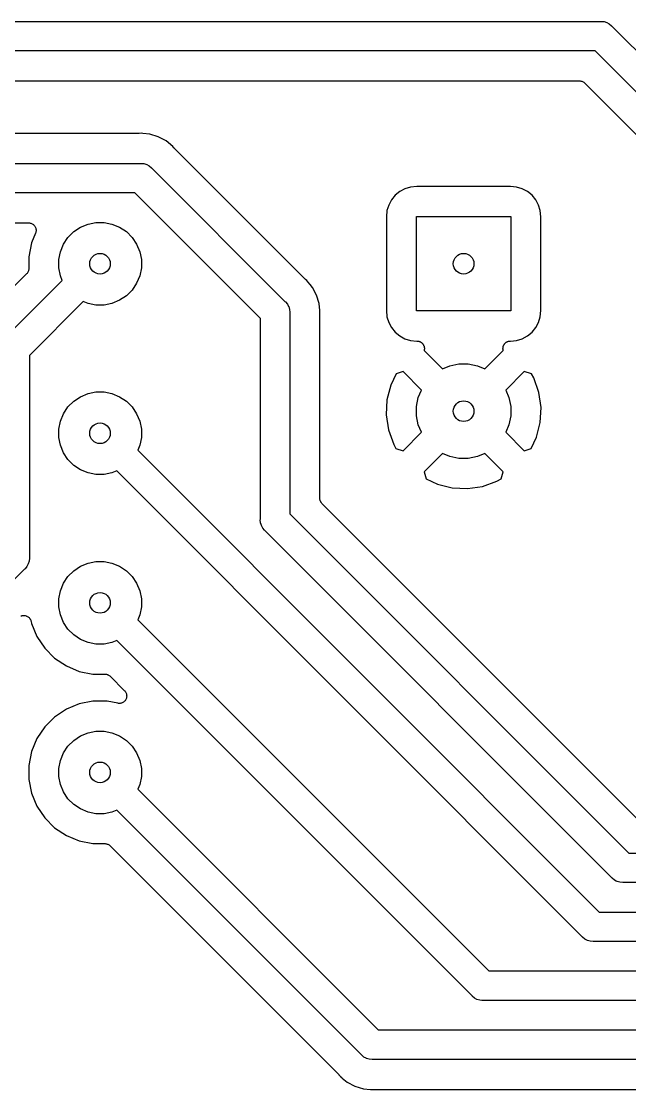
# Model space of a CAD drawing. Extents: x 1.5 to 15, y -8.3 to -3.1.
# Drawn here: x 12.185 to 12.591, y -3.833 to -3.12 of the extents above; entities that cross this region are included whole.
import ezdxf

# ---------------------------------------------------------------- set-up
doc = ezdxf.new("R2010")
doc.units = 0
doc.header["$MEASUREMENT"] = 0
doc.layers.add('BLACK', color=7, linetype='CONTINUOUS')

msp = doc.modelspace()

# ---------------------------------------------------------------- linework, layer by layer
at = {"layer": 'BLACK', "linetype": 'CONTINUOUS'}
for p, q in [((6.51743, -3.12008), (12.5717, -3.12008)), ((12.5717, -3.12008), (12.5721, -3.12003)), ((12.5721, -3.12003), (12.5726, -3.12008)), ((12.5726, -3.12008), (12.5741, -3.12022)), ((12.5741, -3.12022), (12.5759, -3.12078)), ((12.5759, -3.12078), (12.5776, -3.1217)), ((12.5776, -3.1217), (12.5791, -3.12293)), ((12.5791, -3.12293), (12.5794, -3.1233)), ((12.5794, -3.1233), (12.6964, -3.24022)), ((12.5681, -3.13976), (6.52102, -3.13976)), ((12.6824, -3.25414), (12.5681, -3.13976)), ((10.2319, -3.15976), (12.5577, -3.15976)), ((12.5577, -3.15976), (12.5577, -3.15976)), ((12.5577, -3.15976), (12.5577, -3.15976)), ((12.5577, -3.15976), (12.5577, -3.15976)), ((12.5577, -3.15976), (12.5578, -3.15976)), ((12.5578, -3.15976), (12.5582, -3.15982)), ((12.5582, -3.15982), (12.5587, -3.15986)), ((12.5587, -3.15986), (12.5587, -3.15987)), ((12.5587, -3.15987), (12.5588, -3.15987)), ((12.5588, -3.15987), (12.5592, -3.16001)), ((12.5592, -3.16001), (12.5596, -3.16015)), ((12.5596, -3.16015), (12.5597, -3.16016)), ((12.5597, -3.16016), (12.5597, -3.16017)), ((12.5597, -3.16017), (12.5601, -3.16039)), ((12.5601, -3.16039), (12.5605, -3.16061)), ((12.5605, -3.16061), (12.5605, -3.16063)), ((12.5605, -3.16063), (12.5605, -3.16064)), ((12.5605, -3.16064), (12.5609, -3.16093)), ((12.5609, -3.16093), (12.5612, -3.16123)), ((12.5612, -3.16123), (12.6579, -3.25792)), ((12.2631, -3.19488), (11.3745, -3.19488)), ((12.2633, -3.19486), (12.2631, -3.19488)), ((12.2635, -3.19486), (12.2633, -3.19486)), ((12.2636, -3.19486), (12.2635, -3.19486)), ((12.2648, -3.19474), (12.2636, -3.19486)), ((12.266, -3.19486), (12.2648, -3.19474)), ((12.2707, -3.19531), (12.266, -3.19486)), ((12.266, -3.19486), (12.266, -3.19486)), ((12.2763, -3.19702), (12.2707, -3.19531)), ((12.2815, -3.19979), (12.2763, -3.19702)), ((12.286, -3.20352), (12.2815, -3.19979)), ((12.2868, -3.20447), (12.286, -3.20352)), ((12.2869, -3.20462), (12.2868, -3.20447)), ((12.2871, -3.20478), (12.2869, -3.20462)), ((12.2871, -3.20483), (12.2871, -3.20478)), ((12.3361, -3.25385), (12.2871, -3.20483)), ((11.3733, -3.21488), (12.2643, -3.21488)), ((12.2643, -3.21488), (12.2648, -3.21483)), ((12.2648, -3.21483), (12.2653, -3.21488)), ((12.2653, -3.21488), (12.2667, -3.21502)), ((12.2667, -3.21502), (12.2686, -3.21559)), ((12.2686, -3.21559), (12.2703, -3.2165)), ((12.2703, -3.2165), (12.2718, -3.21773)), ((12.2718, -3.21773), (12.2721, -3.21811)), ((12.2721, -3.21811), (12.3609, -3.30695)), ((12.4491, -3.23019), (12.4449, -3.2306)), ((12.5116, -3.23019), (12.4491, -3.23019)), ((12.5157, -3.2306), (12.5116, -3.23019)), ((12.2607, -3.23457), (11.3769, -3.23457)), ((12.3445, -3.31833), (12.2607, -3.23457)), ((12.4346, -3.2361), (12.4321, -3.23915)), ((12.4377, -3.23361), (12.4346, -3.2361)), ((12.4411, -3.23175), (12.4377, -3.23361)), ((12.4449, -3.2306), (12.4411, -3.23175)), ((12.5195, -3.23175), (12.5157, -3.2306)), ((12.523, -3.23361), (12.5195, -3.23175)), ((12.526, -3.2361), (12.523, -3.23361)), ((12.5285, -3.23915), (12.526, -3.2361)), ((12.4303, -3.24262), (12.4291, -3.24639)), ((12.4321, -3.23915), (12.4303, -3.24262)), ((12.5304, -3.24262), (12.5285, -3.23915)), ((12.5315, -3.24639), (12.5304, -3.24262)), ((12.4291, -3.24639), (12.4287, -3.25056)), ((12.4287, -3.25056), (12.4287, -3.31306)), ((12.4488, -3.31331), (12.4488, -3.25031)), ((12.4488, -3.25031), (12.5118, -3.25031)), ((12.5118, -3.25031), (12.5118, -3.31331)), ((12.5319, -3.25056), (12.5315, -3.24639)), ((12.5319, -3.31306), (12.5319, -3.25056)), ((12.0851, -3.25457), (12.1897, -3.25457)), ((12.1897, -3.25457), (12.1898, -3.25457)), ((12.1898, -3.25457), (12.1898, -3.25457)), ((12.1898, -3.25457), (12.1898, -3.25457)), ((12.1898, -3.25457), (12.1898, -3.25457)), ((12.1898, -3.25457), (12.1903, -3.25462)), ((12.1903, -3.25462), (12.1907, -3.25467)), ((12.1907, -3.25467), (12.1908, -3.25467)), ((12.1908, -3.25467), (12.1908, -3.25468)), ((12.1908, -3.25468), (12.1912, -3.25482)), ((12.1912, -3.25482), (12.1917, -3.25496)), ((12.1917, -3.25496), (12.1917, -3.25497)), ((12.1917, -3.25497), (12.1917, -3.25497)), ((12.1917, -3.25497), (12.1921, -3.2552)), ((12.1921, -3.2552), (12.1925, -3.25543)), ((12.1925, -3.25543), (12.1925, -3.25544)), ((12.1925, -3.25544), (12.1926, -3.25544)), ((12.1926, -3.25544), (12.1929, -3.25574)), ((12.1929, -3.25574), (12.1933, -3.25605)), ((12.1933, -3.25605), (12.1933, -3.25606)), ((12.1933, -3.25606), (12.1933, -3.25607)), ((12.1933, -3.25607), (12.1936, -3.25644)), ((12.1936, -3.25644), (12.1939, -3.25681)), ((12.1939, -3.25681), (12.1939, -3.25682)), ((12.1939, -3.25682), (12.1939, -3.25683)), ((12.1939, -3.25683), (12.1941, -3.25725)), ((12.1941, -3.25725), (12.1944, -3.25767)), ((12.1944, -3.25767), (12.1944, -3.25768)), ((12.1944, -3.25768), (12.1944, -3.25769)), ((12.1944, -3.25769), (12.1945, -3.25815)), ((12.1945, -3.25815), (12.1946, -3.2586)), ((12.1946, -3.2586), (12.1946, -3.25862)), ((12.1946, -3.25862), (12.1946, -3.25863)), ((12.1946, -3.25863), (12.1947, -3.2591)), ((12.2198, -3.2604), (12.2243, -3.25739)), ((12.2243, -3.25739), (12.2294, -3.25531)), ((12.2294, -3.25531), (12.2347, -3.25425)), ((12.2347, -3.25425), (12.2401, -3.25425)), ((12.2401, -3.25425), (12.2454, -3.25531)), ((12.2454, -3.25531), (12.2505, -3.25739)), ((12.2505, -3.25739), (12.255, -3.2604)), ((12.3742, -3.29194), (12.3361, -3.25385)), ((12.3361, -3.25385), (12.3361, -3.25385)), ((12.1943, -3.26148), (12.1917, -3.26794)), ((12.1945, -3.26103), (12.1943, -3.26148)), ((12.1946, -3.26057), (12.1945, -3.26103)), ((12.1947, -3.26007), (12.1946, -3.26055)), ((12.1946, -3.26055), (12.1946, -3.26056)), ((12.1946, -3.26056), (12.1946, -3.26057)), ((12.1947, -3.2591), (12.1947, -3.25958)), ((12.1947, -3.25958), (12.1947, -3.25959)), ((12.1947, -3.25959), (12.1947, -3.2596)), ((12.1947, -3.2596), (12.1947, -3.26007)), ((12.213, -3.26876), (12.216, -3.26424)), ((12.216, -3.26424), (12.2198, -3.2604)), ((12.255, -3.2604), (12.2588, -3.26424)), ((12.2588, -3.26424), (12.2618, -3.26876)), ((12.1917, -3.26794), (12.1898, -3.27713)), ((12.2109, -3.27377), (12.213, -3.26876)), ((12.2618, -3.26876), (12.2639, -3.27377)), ((12.1898, -3.27713), (12.1898, -3.2851)), ((12.2098, -3.2791), (12.2109, -3.27377)), ((12.2098, -3.28453), (12.2098, -3.2791)), ((12.2639, -3.27377), (12.265, -3.2791)), ((12.265, -3.2791), (12.265, -3.28453)), ((12.1894, -3.28707), (12.1892, -3.28747)), ((12.1895, -3.28702), (12.1894, -3.28704)), ((12.1894, -3.28704), (12.1894, -3.28707)), ((12.1896, -3.28657), (12.1895, -3.28702)), ((12.1897, -3.28613), (12.1896, -3.28657)), ((12.1898, -3.28562), (12.1897, -3.28608)), ((12.1897, -3.28608), (12.1897, -3.28611)), ((12.1897, -3.28611), (12.1897, -3.28613)), ((12.1898, -3.2851), (12.1898, -3.28511)), ((12.1898, -3.28511), (12.1898, -3.28511)), ((12.1898, -3.28511), (12.1898, -3.28511)), ((12.1898, -3.28511), (12.1898, -3.28517)), ((12.1898, -3.28517), (12.1898, -3.28562)), ((12.2109, -3.28985), (12.2098, -3.28453)), ((12.265, -3.28453), (12.2639, -3.28985)), ((12.1884, -3.28863), (12.1604, -3.31659)), ((12.1737, -3.3316), (12.2122, -3.29306)), ((12.1887, -3.28827), (12.1884, -3.28863)), ((12.189, -3.28792), (12.1887, -3.28827)), ((12.1892, -3.28747), (12.189, -3.28788)), ((12.189, -3.28788), (12.189, -3.2879)), ((12.189, -3.2879), (12.189, -3.28792)), ((12.2122, -3.29306), (12.2109, -3.28985)), ((12.2639, -3.28985), (12.2618, -3.29487)), ((12.3744, -3.29207), (12.3742, -3.29194)), ((12.3745, -3.29222), (12.3744, -3.29207)), ((12.3746, -3.29227), (12.3745, -3.29222)), ((12.3755, -3.29305), (12.3746, -3.29227)), ((12.3763, -3.294), (12.3755, -3.29305)), ((12.3777, -3.29575), (12.3763, -3.294)), ((12.3763, -3.294), (12.3763, -3.294)), ((12.2588, -3.29938), (12.255, -3.30322)), ((12.2618, -3.29487), (12.2588, -3.29938)), ((12.3793, -3.29759), (12.3777, -3.29575)), ((12.382, -3.30278), (12.3793, -3.29759)), ((12.2262, -3.30698), (12.1902, -3.34297)), ((12.2294, -3.30831), (12.2262, -3.30698)), ((12.2347, -3.30937), (12.2294, -3.30831)), ((12.2454, -3.30831), (12.2401, -3.30937)), ((12.2505, -3.30623), (12.2454, -3.30831)), ((12.255, -3.30322), (12.2505, -3.30623)), ((12.3609, -3.30695), (12.3613, -3.30726)), ((12.3613, -3.30726), (12.3626, -3.30876)), ((12.3626, -3.30876), (12.3634, -3.31032)), ((12.3837, -3.3084), (12.382, -3.30278)), ((12.3842, -3.31302), (12.3837, -3.3084)), ((12.2401, -3.30937), (12.2347, -3.30937)), ((12.3634, -3.31032), (12.3635, -3.31047)), ((12.3635, -3.31047), (12.364, -3.31232)), ((12.364, -3.31232), (12.3642, -3.31425)), ((12.3642, -3.31425), (12.3642, -3.31474)), ((12.3642, -3.31474), (12.3642, -3.44868)), ((12.3842, -3.31303), (12.3842, -3.31302)), ((12.3843, -3.31425), (12.3842, -3.31303)), ((12.3842, -3.31547), (12.3843, -3.31425)), ((12.3842, -3.31568), (12.3842, -3.31547)), ((12.3842, -3.31589), (12.3842, -3.31568)), ((12.3842, -3.31596), (12.3842, -3.31589)), ((12.3842, -3.43832), (12.3842, -3.31596)), ((12.4287, -3.31306), (12.4291, -3.31723)), ((12.5118, -3.31331), (12.4488, -3.31331)), ((12.5315, -3.31723), (12.5319, -3.31306)), ((12.3445, -3.45227), (12.3445, -3.31833)), ((12.4291, -3.31723), (12.4303, -3.321)), ((12.4303, -3.321), (12.4321, -3.32447)), ((12.5285, -3.32447), (12.5304, -3.321)), ((12.5304, -3.321), (12.5315, -3.31723)), ((12.4321, -3.32447), (12.4346, -3.32752)), ((12.4346, -3.32752), (12.4377, -3.33002)), ((12.4377, -3.33002), (12.4411, -3.33187)), ((12.5195, -3.33187), (12.523, -3.33002)), ((12.523, -3.33002), (12.526, -3.32752)), ((12.526, -3.32752), (12.5285, -3.32447)), ((12.4411, -3.33187), (12.4449, -3.33302)), ((12.4449, -3.33302), (12.4491, -3.33343)), ((12.4491, -3.33343), (12.4491, -3.33343)), ((12.4491, -3.33343), (12.4492, -3.33343)), ((12.4492, -3.33343), (12.4494, -3.33345)), ((12.4494, -3.33345), (12.4496, -3.33345)), ((12.4496, -3.33345), (12.4499, -3.33351)), ((12.4499, -3.33351), (12.4501, -3.33354)), ((12.4501, -3.33354), (12.4503, -3.3336)), ((12.4503, -3.3336), (12.4505, -3.33364)), ((12.4505, -3.33364), (12.4508, -3.33375)), ((12.4508, -3.33375), (12.4511, -3.33383)), ((12.4511, -3.33383), (12.4513, -3.33393)), ((12.4513, -3.33393), (12.4514, -3.33401)), ((12.4514, -3.33401), (12.4517, -3.33417)), ((12.4517, -3.33417), (12.4519, -3.3343)), ((12.4519, -3.3343), (12.4521, -3.33444)), ((12.4521, -3.33444), (12.4523, -3.33455)), ((12.4523, -3.33455), (12.4525, -3.33475)), ((12.4525, -3.33475), (12.4527, -3.33493)), ((12.4527, -3.33493), (12.4528, -3.33509)), ((12.4528, -3.33509), (12.453, -3.33524)), ((12.453, -3.33524), (12.4531, -3.33547)), ((12.4531, -3.33547), (12.4533, -3.33569)), ((12.4533, -3.33569), (12.4534, -3.33587)), ((12.4534, -3.33587), (12.4535, -3.33605)), ((12.4535, -3.33605), (12.4536, -3.33631)), ((12.4536, -3.33631), (12.4537, -3.33655)), ((12.4537, -3.33655), (12.4538, -3.33675)), ((12.4538, -3.33675), (12.4539, -3.33695)), ((12.4539, -3.33695), (12.4539, -3.33722)), ((12.4539, -3.33722), (12.454, -3.33749)), ((12.5066, -3.33742), (12.5067, -3.33715)), ((12.5067, -3.33715), (12.5068, -3.33688)), ((12.5068, -3.33688), (12.5069, -3.33669)), ((12.5069, -3.33649), (12.5071, -3.33624)), ((12.5069, -3.33669), (12.5069, -3.33649)), ((12.5071, -3.33624), (12.5072, -3.33599)), ((12.5072, -3.33599), (12.5073, -3.33581)), ((12.5073, -3.33581), (12.5074, -3.33563)), ((12.5074, -3.33563), (12.5076, -3.33542)), ((12.5076, -3.33542), (12.5077, -3.33518)), ((12.5077, -3.33518), (12.5079, -3.33504)), ((12.5079, -3.33504), (12.508, -3.33488)), ((12.508, -3.33488), (12.5082, -3.3347)), ((12.5082, -3.3347), (12.5084, -3.33451)), ((12.5084, -3.33451), (12.5086, -3.33439)), ((12.5086, -3.33439), (12.5088, -3.33426)), ((12.5088, -3.33426), (12.509, -3.33413)), ((12.509, -3.33413), (12.5092, -3.33398)), ((12.5092, -3.33398), (12.5094, -3.3339)), ((12.5094, -3.3339), (12.5096, -3.33381)), ((12.5096, -3.33381), (12.5099, -3.33372)), ((12.5099, -3.33372), (12.5102, -3.33362)), ((12.5102, -3.33362), (12.5104, -3.33358)), ((12.5104, -3.33358), (12.5106, -3.33352)), ((12.5106, -3.33352), (12.5108, -3.3335)), ((12.5108, -3.3335), (12.5111, -3.33345)), ((12.5111, -3.33345), (12.5113, -3.33345)), ((12.5113, -3.33345), (12.5115, -3.33343)), ((12.5115, -3.33343), (12.5116, -3.33343)), ((12.5116, -3.33343), (12.5157, -3.33302)), ((12.5157, -3.33302), (12.5195, -3.33187)), ((12.1902, -3.34297), (12.1902, -3.47798)), ((12.454, -3.33943), (12.4539, -3.33963)), ((12.4539, -3.33963), (12.4539, -3.3397)), ((12.4539, -3.3397), (12.4662, -3.35199)), ((12.454, -3.33749), (12.454, -3.3377)), ((12.454, -3.3377), (12.4541, -3.3379)), ((12.4541, -3.33888), (12.454, -3.33915)), ((12.454, -3.33915), (12.454, -3.33943)), ((12.4541, -3.3379), (12.4541, -3.33818)), ((12.4541, -3.33818), (12.4541, -3.33846)), ((12.4541, -3.33846), (12.4541, -3.33867)), ((12.4541, -3.33867), (12.4541, -3.33888)), ((12.4944, -3.35199), (12.5067, -3.33971)), ((12.5065, -3.33839), (12.5066, -3.33811)), ((12.5065, -3.3386), (12.5065, -3.33839)), ((12.5065, -3.33881), (12.5065, -3.3386)), ((12.5066, -3.33908), (12.5065, -3.33881)), ((12.5066, -3.33763), (12.5066, -3.33742)), ((12.5066, -3.33783), (12.5066, -3.33763)), ((12.5066, -3.33811), (12.5066, -3.33783)), ((12.5066, -3.33936), (12.5066, -3.33908)), ((12.5067, -3.33956), (12.5066, -3.33936)), ((12.5067, -3.33971), (12.5067, -3.33956)), ((12.4662, -3.35199), (12.4711, -3.34995)), ((12.4711, -3.34995), (12.4772, -3.34874)), ((12.4772, -3.34874), (12.4834, -3.34874)), ((12.4834, -3.34874), (12.4895, -3.34995)), ((12.4895, -3.34995), (12.4944, -3.35199)), ((12.4352, -3.35521), (12.4316, -3.3628)), ((12.4398, -3.35386), (12.4352, -3.35521)), ((12.4521, -3.36613), (12.4398, -3.35386)), ((12.5208, -3.35386), (12.5086, -3.36613)), ((12.5256, -3.35525), (12.5208, -3.35386)), ((12.5271, -3.358), (12.5256, -3.35525)), ((12.5305, -3.36767), (12.5271, -3.358)), ((12.4316, -3.3628), (12.4291, -3.37264)), ((12.2198, -3.37359), (12.2243, -3.37058)), ((12.2243, -3.37058), (12.2294, -3.3685)), ((12.2294, -3.3685), (12.2347, -3.36744)), ((12.2347, -3.36744), (12.2401, -3.36744)), ((12.2401, -3.36744), (12.2454, -3.3685)), ((12.2454, -3.3685), (12.2505, -3.37058)), ((12.2505, -3.37058), (12.255, -3.37359)), ((12.4291, -3.37264), (12.4286, -3.38277)), ((12.4488, -3.37713), (12.45, -3.37105)), ((12.45, -3.37105), (12.4521, -3.36613)), ((12.5086, -3.36613), (12.5106, -3.37105)), ((12.5106, -3.37105), (12.5118, -3.37713)), ((12.532, -3.37771), (12.5305, -3.36767)), ((12.213, -3.38195), (12.216, -3.37743)), ((12.216, -3.37743), (12.2198, -3.37359)), ((12.255, -3.37359), (12.2588, -3.37743)), ((12.2588, -3.37743), (12.2618, -3.38195)), ((12.4488, -3.38334), (12.4488, -3.37713)), ((12.5118, -3.37713), (12.5118, -3.38334)), ((12.5315, -3.38784), (12.532, -3.37771)), ((12.2098, -3.39229), (12.2109, -3.38696)), ((12.2109, -3.38696), (12.213, -3.38195)), ((12.2618, -3.38195), (12.2639, -3.38696)), ((12.2639, -3.38696), (12.265, -3.39229)), ((12.4286, -3.38277), (12.4301, -3.3928)), ((12.45, -3.38942), (12.4488, -3.38334)), ((12.5118, -3.38334), (12.5106, -3.38942)), ((12.2098, -3.39771), (12.2098, -3.39229)), ((12.265, -3.39229), (12.265, -3.39771)), ((12.4301, -3.3928), (12.4336, -3.40247)), ((12.4398, -3.40662), (12.4521, -3.39434)), ((12.4521, -3.39434), (12.45, -3.38942)), ((12.5106, -3.38942), (12.5086, -3.39434)), ((12.5086, -3.39434), (12.5208, -3.40662)), ((12.529, -3.39768), (12.5315, -3.38784)), ((12.2109, -3.40304), (12.2098, -3.39771)), ((12.265, -3.39771), (12.2639, -3.40304)), ((12.5254, -3.40526), (12.529, -3.39768)), ((12.213, -3.40805), (12.2109, -3.40304)), ((12.216, -3.41257), (12.213, -3.40805)), ((12.2639, -3.40304), (12.2626, -3.40625)), ((12.2626, -3.40625), (12.5709, -3.71457)), ((12.4336, -3.40247), (12.435, -3.40522)), ((12.435, -3.40522), (12.4398, -3.40662)), ((12.4662, -3.40848), (12.4539, -3.42076)), ((12.4711, -3.41052), (12.4662, -3.40848)), ((12.4944, -3.40848), (12.4895, -3.41052)), ((12.5067, -3.42076), (12.4944, -3.40848)), ((12.5208, -3.40662), (12.5254, -3.40526)), ((12.2198, -3.41641), (12.216, -3.41257)), ((12.4772, -3.41173), (12.4711, -3.41052)), ((12.4834, -3.41173), (12.4772, -3.41173)), ((12.4895, -3.41052), (12.4834, -3.41173)), ((12.2243, -3.41942), (12.2198, -3.41641)), ((12.2294, -3.4215), (12.2243, -3.41942)), ((12.2347, -3.42256), (12.2294, -3.4215)), ((12.2401, -3.42256), (12.2347, -3.42256)), ((12.2454, -3.4215), (12.2401, -3.42256)), ((12.2487, -3.42017), (12.2454, -3.4215)), ((12.5595, -3.73103), (12.2487, -3.42017)), ((12.4539, -3.42076), (12.4553, -3.42536)), ((12.5053, -3.4255), (12.5067, -3.42076)), ((12.4553, -3.42536), (12.4629, -3.42895)), ((12.4629, -3.42895), (12.4727, -3.43142)), ((12.4929, -3.43043), (12.5025, -3.42698)), ((12.5025, -3.42698), (12.5053, -3.4255)), ((12.4727, -3.43142), (12.4828, -3.43192)), ((12.4828, -3.43192), (12.4929, -3.43043)), ((12.3842, -3.43878), (12.3842, -3.43832)), ((12.3843, -3.43924), (12.3842, -3.43878)), ((12.3843, -3.43927), (12.3843, -3.43924)), ((12.3843, -3.43929), (12.3843, -3.43927)), ((12.3844, -3.43974), (12.3843, -3.43929)), ((12.3845, -3.44018), (12.3844, -3.43974)), ((12.3845, -3.4402), (12.3845, -3.44018)), ((12.3846, -3.44023), (12.3845, -3.4402)), ((12.3848, -3.44064), (12.3846, -3.44023)), ((12.385, -3.44105), (12.3848, -3.44064)), ((12.385, -3.44107), (12.385, -3.44105)), ((12.385, -3.44109), (12.385, -3.44107)), ((12.3853, -3.44145), (12.385, -3.44109)), ((12.3856, -3.44181), (12.3853, -3.44145)), ((12.3856, -3.44185), (12.3856, -3.44181)), ((12.3856, -3.44186), (12.3856, -3.44185)), ((12.3856, -3.44185), (12.3856, -3.44185)), ((12.3856, -3.44185), (12.3856, -3.44185)), ((12.5975, -3.65373), (12.3856, -3.44186)), ((12.3642, -3.44868), (12.5907, -3.6752)), ((12.3444, -3.45276), (12.3445, -3.45227)), ((12.3446, -3.45469), (12.3444, -3.45276)), ((12.345, -3.45599), (12.3446, -3.45469)), ((12.3452, -3.45654), (12.345, -3.45599)), ((12.3461, -3.45825), (12.3452, -3.45654)), ((12.3473, -3.45975), (12.3461, -3.45825)), ((12.3477, -3.46006), (12.3473, -3.45975)), ((12.5793, -3.69166), (12.3477, -3.46006)), ((12.1902, -3.47846), (12.19, -3.48039)), ((12.1902, -3.47798), (12.1902, -3.47846)), ((12.1869, -3.48577), (12.0626, -3.61013)), ((12.1873, -3.48546), (12.1869, -3.48577)), ((12.1885, -3.48396), (12.1873, -3.48546)), ((12.1895, -3.48225), (12.1885, -3.48396)), ((12.19, -3.48039), (12.1895, -3.48214)), ((12.1895, -3.48214), (12.1895, -3.48225)), ((12.216, -3.49062), (12.2198, -3.48678)), ((12.2198, -3.48678), (12.2243, -3.48377)), ((12.2243, -3.48377), (12.2294, -3.48169)), ((12.2294, -3.48169), (12.2347, -3.48063)), ((12.2347, -3.48063), (12.2401, -3.48063)), ((12.2401, -3.48063), (12.2454, -3.48169)), ((12.2454, -3.48169), (12.2505, -3.48377)), ((12.2505, -3.48377), (12.255, -3.48678)), ((12.255, -3.48678), (12.2588, -3.49062)), ((12.213, -3.49513), (12.216, -3.49062)), ((12.2588, -3.49062), (12.2618, -3.49513)), ((12.2098, -3.50547), (12.2109, -3.50015)), ((12.2109, -3.50015), (12.213, -3.49513)), ((12.2618, -3.49513), (12.2639, -3.50015)), ((12.2639, -3.50015), (12.265, -3.50547)), ((12.2098, -3.5109), (12.2098, -3.50547)), ((12.265, -3.50547), (12.265, -3.5109)), ((12.2109, -3.51623), (12.2098, -3.5109)), ((12.265, -3.5109), (12.2639, -3.51623)), ((12.1846, -3.51694), (12.1851, -3.5168)), ((12.1851, -3.5168), (12.1855, -3.51667)), ((12.1855, -3.51667), (12.1856, -3.51666)), ((12.1855, -3.51667), (12.1855, -3.51667)), ((12.1856, -3.51666), (12.186, -3.51662)), ((12.186, -3.51662), (12.1865, -3.51658)), ((12.1865, -3.51658), (12.1865, -3.51658)), ((12.1865, -3.51658), (12.1865, -3.51658)), ((12.1865, -3.51658), (12.187, -3.51663)), ((12.187, -3.51663), (12.1875, -3.51668)), ((12.1875, -3.51668), (12.1875, -3.51668)), ((12.1875, -3.51668), (12.1875, -3.51668)), ((12.1875, -3.51668), (12.188, -3.51683)), ((12.188, -3.51683), (12.1884, -3.51697)), ((12.1884, -3.51697), (12.1884, -3.51697)), ((12.1884, -3.51697), (12.1884, -3.51698)), ((12.1884, -3.51698), (12.1888, -3.5172)), ((12.1888, -3.5172), (12.1893, -3.51743)), ((12.1893, -3.51743), (12.1893, -3.51744)), ((12.1893, -3.51744), (12.1893, -3.51744)), ((12.1893, -3.51744), (12.1896, -3.51774)), ((12.1896, -3.51774), (12.19, -3.51805)), ((12.19, -3.51805), (12.19, -3.51806)), ((12.19, -3.51806), (12.19, -3.51807)), ((12.19, -3.51807), (12.1903, -3.51843)), ((12.1903, -3.51843), (12.1906, -3.51881)), ((12.1906, -3.51881), (12.1906, -3.51882)), ((12.1906, -3.51882), (12.1907, -3.51883)), ((12.1907, -3.51883), (12.1909, -3.51925)), ((12.1909, -3.51925), (12.1911, -3.51967)), ((12.1911, -3.51967), (12.1911, -3.51968)), ((12.1911, -3.51968), (12.1911, -3.51969)), ((12.1911, -3.51969), (12.1912, -3.52014)), ((12.1912, -3.52014), (12.1914, -3.5206)), ((12.1914, -3.5206), (12.1917, -3.52206)), ((12.1917, -3.52206), (12.1953, -3.53072)), ((12.213, -3.52124), (12.2109, -3.51623)), ((12.216, -3.52576), (12.213, -3.52124)), ((12.2639, -3.51623), (12.2626, -3.51944)), ((12.2626, -3.51944), (12.4971, -3.75394)), ((12.2198, -3.5296), (12.216, -3.52576)), ((12.2243, -3.53261), (12.2198, -3.5296)), ((12.1953, -3.53072), (12.2005, -3.53851)), ((12.2294, -3.53469), (12.2243, -3.53261)), ((12.2347, -3.53575), (12.2294, -3.53469)), ((12.2401, -3.53575), (12.2347, -3.53575)), ((12.2454, -3.53469), (12.2401, -3.53575)), ((12.2487, -3.53336), (12.2454, -3.53469)), ((12.4857, -3.7704), (12.2487, -3.53336)), ((12.2005, -3.53851), (12.2071, -3.54513)), ((12.2071, -3.54513), (12.2149, -3.55034)), ((12.2149, -3.55034), (12.2235, -3.55392)), ((12.2235, -3.55392), (12.2327, -3.55575)), ((12.2327, -3.55575), (12.2407, -3.55575)), ((12.2407, -3.55575), (12.2407, -3.55575)), ((12.2407, -3.55575), (12.2407, -3.55575)), ((12.2407, -3.55575), (12.2407, -3.55575)), ((12.2407, -3.55575), (12.2408, -3.55575)), ((12.2408, -3.55575), (12.2412, -3.5558)), ((12.2412, -3.5558), (12.2417, -3.55585)), ((12.2417, -3.55585), (12.2417, -3.55585)), ((12.2417, -3.55585), (12.2417, -3.55586)), ((12.2417, -3.55586), (12.2422, -3.556)), ((12.2422, -3.556), (12.2426, -3.55613)), ((12.2426, -3.55613), (12.2426, -3.55614)), ((12.2426, -3.55614), (12.2427, -3.55615)), ((12.2427, -3.55615), (12.2431, -3.55638)), ((12.2431, -3.55638), (12.2435, -3.55659)), ((12.2435, -3.55659), (12.2435, -3.55661)), ((12.2435, -3.55661), (12.2435, -3.55662)), ((12.2435, -3.55662), (12.2439, -3.55692)), ((12.2439, -3.55692), (12.2442, -3.55721)), ((12.2442, -3.55721), (12.2538, -3.56682)), ((12.2538, -3.56682), (12.2539, -3.56686)), ((12.2539, -3.56686), (12.2539, -3.56686)), ((12.2539, -3.56686), (12.2539, -3.56686)), ((12.2539, -3.56686), (12.2539, -3.56687)), ((12.2539, -3.56687), (12.2542, -3.56725)), ((12.2542, -3.56725), (12.2545, -3.56762)), ((12.2545, -3.56762), (12.2545, -3.56762)), ((12.2545, -3.56762), (12.2545, -3.56763)), ((12.2545, -3.56763), (12.2547, -3.56806)), ((12.2547, -3.56806), (12.2549, -3.56848)), ((12.2549, -3.57231), (12.2547, -3.57273)), ((12.2549, -3.56848), (12.2549, -3.56849)), ((12.2549, -3.56849), (12.2549, -3.5685)), ((12.2549, -3.5685), (12.2551, -3.56896)), ((12.255, -3.57184), (12.2549, -3.57229)), ((12.2549, -3.57229), (12.2549, -3.5723)), ((12.2549, -3.5723), (12.2549, -3.57231)), ((12.2552, -3.57138), (12.255, -3.57184)), ((12.2551, -3.56896), (12.2552, -3.56942)), ((12.2552, -3.56942), (12.2552, -3.56943)), ((12.2552, -3.56943), (12.2552, -3.56943)), ((12.2552, -3.56943), (12.2552, -3.56992)), ((12.2552, -3.56992), (12.2553, -3.57039)), ((12.2553, -3.57041), (12.2552, -3.57089)), ((12.2552, -3.57089), (12.2552, -3.57136)), ((12.2552, -3.57136), (12.2552, -3.57137)), ((12.2552, -3.57137), (12.2552, -3.57138)), ((12.2553, -3.57039), (12.2553, -3.5704)), ((12.2553, -3.5704), (12.2553, -3.57041)), ((12.2149, -3.57923), (12.2071, -3.58444)), ((12.2235, -3.57565), (12.2149, -3.57923)), ((12.2327, -3.57382), (12.2235, -3.57565)), ((12.2421, -3.57382), (12.2327, -3.57382)), ((12.2493, -3.57526), (12.2421, -3.57382)), ((12.2498, -3.5753), (12.2493, -3.57526)), ((12.2503, -3.57535), (12.2498, -3.5753)), ((12.2508, -3.57531), (12.2503, -3.57535)), ((12.2503, -3.57535), (12.2503, -3.57535)), ((12.2503, -3.57535), (12.2503, -3.57535)), ((12.2512, -3.57526), (12.2508, -3.57531)), ((12.2513, -3.57526), (12.2512, -3.57526)), ((12.2517, -3.57512), (12.2513, -3.57526)), ((12.2513, -3.57526), (12.2513, -3.57526)), ((12.2522, -3.57498), (12.2517, -3.57512)), ((12.2526, -3.57475), (12.2522, -3.57498)), ((12.2522, -3.57498), (12.2522, -3.57498)), ((12.2522, -3.57498), (12.2522, -3.57498)), ((12.253, -3.57453), (12.2526, -3.57475)), ((12.2531, -3.57452), (12.253, -3.57452)), ((12.253, -3.57452), (12.253, -3.57453)), ((12.2534, -3.57422), (12.2531, -3.57452)), ((12.2538, -3.57391), (12.2534, -3.57422)), ((12.2541, -3.57354), (12.2538, -3.5739)), ((12.2538, -3.5739), (12.2538, -3.57391)), ((12.2538, -3.57391), (12.2538, -3.57391)), ((12.2544, -3.57316), (12.2541, -3.57354)), ((12.2547, -3.57273), (12.2544, -3.57315)), ((12.2544, -3.57315), (12.2544, -3.57316)), ((12.2544, -3.57316), (12.2544, -3.57316)), ((12.2071, -3.58444), (12.2005, -3.59106)), ((12.2005, -3.59106), (12.1953, -3.59885)), ((12.2294, -3.59488), (12.2347, -3.59382)), ((12.2347, -3.59382), (12.2401, -3.59382)), ((12.2401, -3.59382), (12.2454, -3.59488)), ((12.1953, -3.59885), (12.1917, -3.60751)), ((12.216, -3.60381), (12.2198, -3.59997)), ((12.2198, -3.59997), (12.2243, -3.59696)), ((12.2243, -3.59696), (12.2294, -3.59488)), ((12.2454, -3.59488), (12.2505, -3.59696)), ((12.2505, -3.59696), (12.255, -3.59997)), ((12.255, -3.59997), (12.2588, -3.60381)), ((12.1917, -3.60751), (12.1898, -3.61669)), ((12.2109, -3.61334), (12.213, -3.60832)), ((12.213, -3.60832), (12.216, -3.60381)), ((12.2588, -3.60381), (12.2618, -3.60832)), ((12.2618, -3.60832), (12.2639, -3.61334)), ((12.2098, -3.61866), (12.2109, -3.61334)), ((12.2639, -3.61334), (12.265, -3.61866)), ((12.1898, -3.61669), (12.1898, -3.62606)), ((12.2098, -3.62409), (12.2098, -3.61866)), ((12.265, -3.61866), (12.265, -3.62409)), ((12.1898, -3.62606), (12.1917, -3.63525)), ((12.2109, -3.62942), (12.2098, -3.62409)), ((12.213, -3.63443), (12.2109, -3.62942)), ((12.2639, -3.62942), (12.2626, -3.63263)), ((12.265, -3.62409), (12.2639, -3.62942)), ((12.1917, -3.63525), (12.1953, -3.64391)), ((12.216, -3.63895), (12.213, -3.63443)), ((12.2626, -3.63263), (12.4233, -3.79331)), ((12.1953, -3.64391), (12.2005, -3.6517)), ((12.2198, -3.64278), (12.216, -3.63895)), ((12.2243, -3.6458), (12.2198, -3.64278)), ((12.2294, -3.64788), (12.2243, -3.6458)), ((12.2347, -3.64894), (12.2294, -3.64788)), ((12.2401, -3.64894), (12.2347, -3.64894)), ((12.2454, -3.64788), (12.2401, -3.64894)), ((12.2487, -3.64655), (12.2454, -3.64788)), ((12.4119, -3.80977), (12.2487, -3.64655)), ((12.2005, -3.6517), (12.2071, -3.65832)), ((12.2071, -3.65832), (12.2149, -3.66352)), ((12.2149, -3.66352), (12.2235, -3.66711)), ((12.2235, -3.66711), (12.2327, -3.66894)), ((12.2327, -3.66894), (12.2407, -3.66894)), ((12.2407, -3.66894), (12.2407, -3.66894)), ((12.2407, -3.66894), (12.2407, -3.66894)), ((12.2407, -3.66894), (12.2407, -3.66894)), ((12.2407, -3.66894), (12.2408, -3.66894)), ((12.2408, -3.66894), (12.2412, -3.66899)), ((12.2412, -3.66899), (12.2417, -3.66904)), ((12.2417, -3.66904), (12.2417, -3.66904)), ((12.2417, -3.66904), (12.2417, -3.66905)), ((12.2417, -3.66905), (12.2422, -3.66919)), ((12.2422, -3.66919), (12.2426, -3.66932)), ((12.2426, -3.66932), (12.2426, -3.66933)), ((12.2426, -3.66933), (12.2427, -3.66934)), ((12.2427, -3.66934), (12.2431, -3.66956)), ((12.2431, -3.66956), (12.2435, -3.66978)), ((12.2435, -3.66978), (12.2435, -3.6698)), ((12.2435, -3.6698), (12.2435, -3.66981)), ((12.2435, -3.66981), (12.2439, -3.67011)), ((12.2439, -3.67011), (12.2442, -3.6704)), ((12.2442, -3.6704), (12.3969, -3.82304)), ((12.5907, -3.6752), (14.2268, -3.6752)), ((12.5796, -3.69203), (12.5793, -3.69166)), ((12.5811, -3.69326), (12.5796, -3.69203)), ((12.5823, -3.6939), (12.5811, -3.69326)), ((12.5828, -3.69418), (12.5823, -3.6939)), ((12.5847, -3.69474), (12.5828, -3.69418)), ((12.5866, -3.69493), (12.5847, -3.69474)), ((12.5871, -3.69488), (12.5866, -3.69493)), ((14.2232, -3.69488), (12.5871, -3.69488)), ((12.5709, -3.71457), (14.1662, -3.71457)), ((12.5598, -3.7314), (12.5595, -3.73103)), ((12.5613, -3.73263), (12.5598, -3.7314)), ((12.563, -3.73355), (12.5613, -3.73263)), ((12.5649, -3.73411), (12.563, -3.73355)), ((12.5668, -3.7343), (12.5649, -3.73411)), ((12.5673, -3.73425), (12.5668, -3.7343)), ((14.1626, -3.73425), (12.5673, -3.73425)), ((12.4971, -3.75394), (14.1055, -3.75394)), ((12.486, -3.77077), (12.4857, -3.7704)), ((12.4875, -3.772), (12.486, -3.77077)), ((12.4892, -3.77292), (12.4875, -3.772)), ((12.4911, -3.77348), (12.4892, -3.77292)), ((12.4925, -3.77362), (12.4911, -3.77348)), ((12.493, -3.77367), (12.4925, -3.77362)), ((12.4925, -3.77362), (12.4925, -3.77362)), ((12.4935, -3.77362), (12.493, -3.77367)), ((14.1019, -3.77362), (12.4935, -3.77362)), ((12.4233, -3.79331), (13.4449, -3.79331)), ((12.4122, -3.81014), (12.4119, -3.80977)), ((12.4137, -3.81137), (12.4122, -3.81014)), ((12.4152, -3.81218), (12.4137, -3.81137)), ((12.4154, -3.81229), (12.4152, -3.81218)), ((12.4172, -3.81285), (12.4154, -3.81229)), ((12.4192, -3.81304), (12.4172, -3.81285)), ((12.4197, -3.81299), (12.4192, -3.81304)), ((13.4413, -3.81299), (12.4197, -3.81299)), ((12.3969, -3.82304), (12.3969, -3.82309)), ((12.3969, -3.82309), (12.397, -3.82326)), ((12.397, -3.82326), (12.3972, -3.8234)), ((12.3972, -3.8234), (12.398, -3.82435)), ((12.398, -3.82435), (12.3989, -3.82513)), ((12.3989, -3.82513), (12.3989, -3.82513)), ((12.3989, -3.82513), (12.3992, -3.82539)), ((12.3992, -3.82539), (12.3992, -3.82539)), ((12.3992, -3.82539), (12.4025, -3.82808)), ((12.4025, -3.82808), (12.4077, -3.83085)), ((12.4077, -3.83085), (12.4133, -3.83256)), ((12.4133, -3.83256), (12.418, -3.83302)), ((12.418, -3.83302), (12.418, -3.83302)), ((12.418, -3.83302), (12.4192, -3.83314)), ((12.4192, -3.83314), (12.4204, -3.83302)), ((12.4204, -3.83302), (12.4205, -3.83301)), ((12.4205, -3.83301), (12.4207, -3.83301)), ((12.4207, -3.83301), (12.4209, -3.83299)), ((12.4209, -3.83299), (12.654, -3.83299))]:
    msp.add_line(p, q, dxfattribs=at)
at = {"layer": 'BLACK'}
for centre in [(12.2374, -3.28181), (12.4803, -3.28181), (12.4803, -3.38024), (12.2374, -3.395), (12.2374, -3.50819), (12.2374, -3.62138)]:
    msp.add_circle(centre, 0.00689, dxfattribs=at)

doc.saveas('drawing.dxf')
